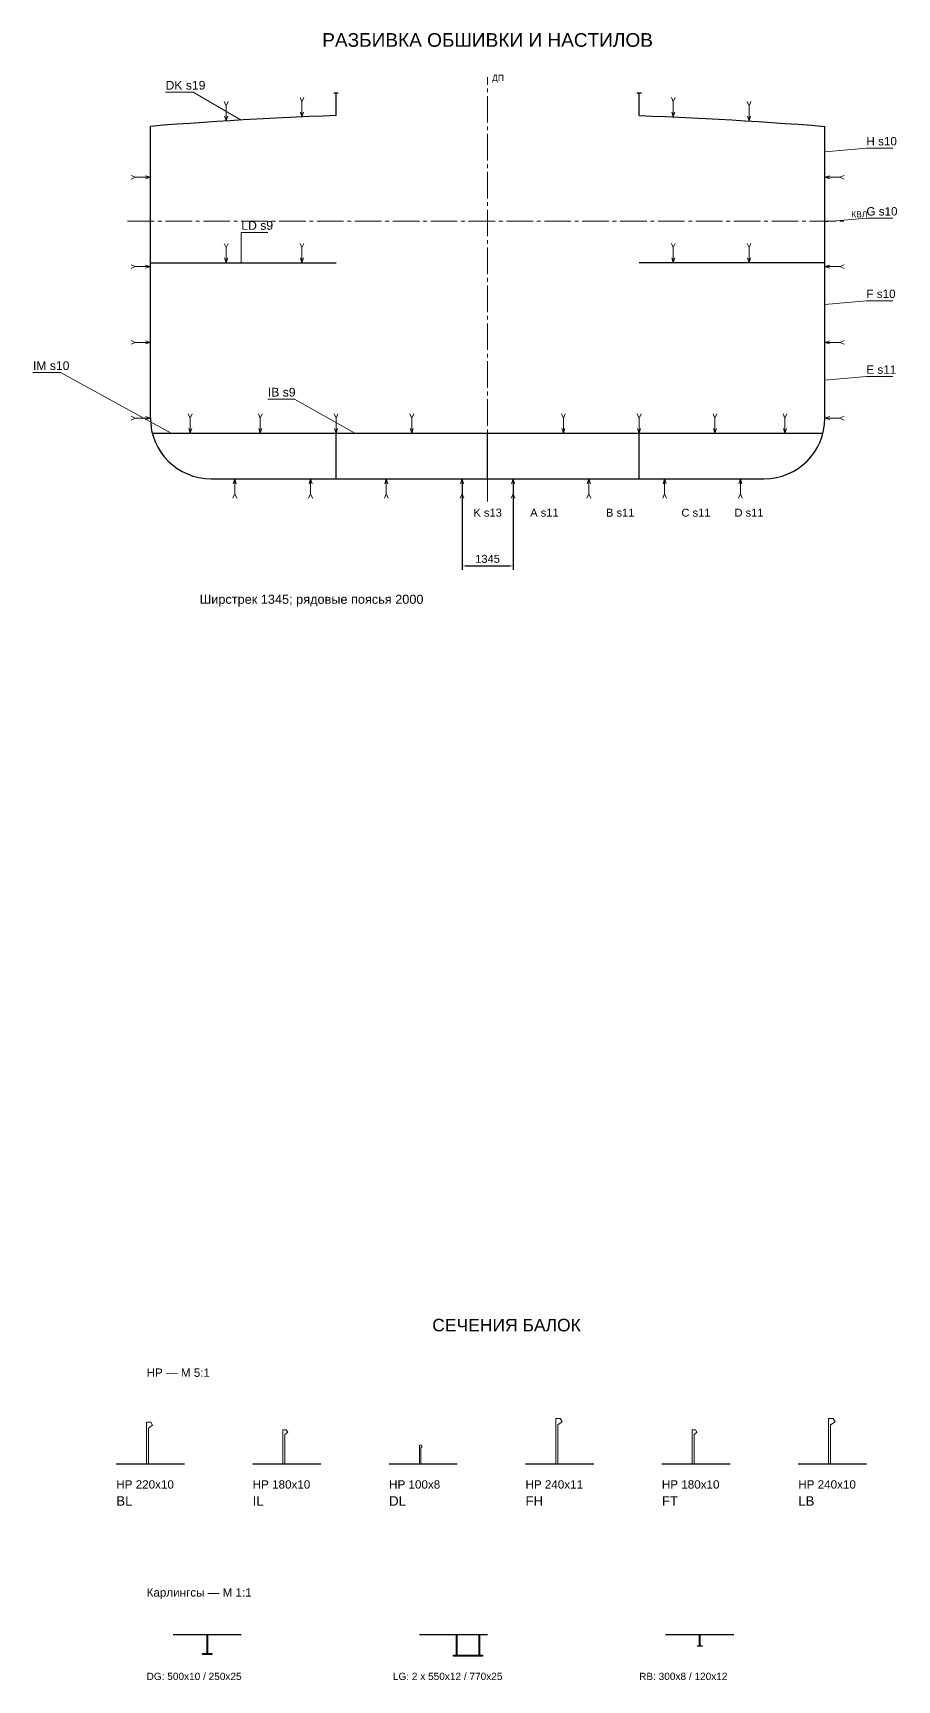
# Model space of a CAD drawing. Header units: millimetres. Extents: x -800 to 110364, y 12297 to 117015.
# Drawn here: x 80000 to 102808, y 12297 to 55765 of the extents above; entities that cross this region are included whole.
import ezdxf
from ezdxf.enums import TextEntityAlignment as Align

# ---------------------------------------------------------------- set-up
doc = ezdxf.new("R2010")
doc.units = ezdxf.units.MM
doc.linetypes.add('AXIS', pattern=[1000, 700, -100, 100, -100])
for name, color, linetype, lineweight in [('08_PLATING_AXIS', 30, 'AXIS', 13), ('08_PLATING_DIM', 2, 'Continuous', 13), ('08_PLATING_HULL', 4, 'Continuous', 30), ('08_PLATING_SEAM', 7, 'Continuous', 13), ('08_PLATING_STRONG', 5, 'Continuous', 30), ('08_PLATING_TEXT', 7, 'Continuous', 13), ('11_SECTIONS_HULL', 4, 'Continuous', 30), ('11_SECTIONS_STRONG', 5, 'Continuous', 30), ('11_SECTIONS_STRUCT', 7, 'Continuous', 20), ('11_SECTIONS_TEXT', 7, 'Continuous', 13)]:
    doc.layers.add(name, color=color, linetype=linetype, lineweight=lineweight)
doc.styles.add('RU', font='arial.ttf')
doc.dimstyles.get("Standard").update_dxf_attribs({"dimtxt": 2.5, "dimasz": 2.5, "dimexe": 1.25, "dimexo": 0.625, "dimtad": 1, "dimtxsty": 'Standard', "dimcen": 2.5, "dimazin": 3, "dimtfac": 1, "dimtmove": 0, "dimatfit": 3, "dimarcsym": 0})

msp = doc.modelspace()

# ---------------------------------------------------------------- linework, layer by layer
at = {"layer": '08_PLATING_AXIS'}
for p, q in [((92000, 43400), (92000, 54600)), ((82500, 50800), (101500, 50800))]:
    msp.add_line(p, q, dxfattribs=at)
at = {"layer": '08_PLATING_HULL'}
for p, q in [((87940, 54184.09), (88060, 54184.09)), ((88000, 53584.09), (88000, 54184.09)), ((95940, 54184.09), (96060, 54184.09)), ((96000, 53584.09), (96000, 54184.09)), ((83100, 45600), (83100, 53300)), ((100900, 45600), (100900, 53300)), ((83100, 49700), (88000, 49700)), ((100900, 49700), (96000, 49700)), ((83150.81, 45200), (100849.19, 45200)), ((84700, 44000), (99300, 44000))]:
    msp.add_line(p, q, dxfattribs=at)
for points in [[(88000, 53584.09), (87650, 53570.96), (87300, 53556.72), (86950, 53541.38), (86600, 53524.94), (86250, 53507.4), (85900, 53488.76), (85550, 53469.02), (85200, 53448.18), (84850, 53426.24), (84500, 53403.19), (84150, 53379.04), (83800, 53353.8), (83450, 53327.45), (83100, 53300)], [(96000, 53584.09), (96350, 53570.96), (96700, 53556.72), (97050, 53541.38), (97400, 53524.94), (97750, 53507.4), (98100, 53488.76), (98450, 53469.02), (98800, 53448.18), (99150, 53426.24), (99500, 53403.19), (99850, 53379.04), (100200, 53353.8), (100550, 53327.45), (100900, 53300)]]:
    msp.add_lwpolyline(points, dxfattribs=at)
for centre, start, end in [((84700, 45600), 180, 270), ((99300, 45600), 270, 360)]:
    msp.add_arc(centre, 1600, start, end, dxfattribs=at)
at = {"layer": '08_PLATING_SEAM'}
for p, q in [((83500, 54200), (84231.4, 54200)), ((85500, 53466.11), (84231.4, 54200)), ((85100, 53842.02), (85050, 53952.02)), ((85100, 53842.02), (85150, 53952.02)), ((87100, 53948.09), (87050, 54058.09)), ((87100, 53948.09), (87150, 54058.09)), ((87100, 53548.09), (87100, 53948.09)), ((96900, 53948.09), (96850, 54058.09)), ((96900, 53948.09), (96950, 54058.09)), ((96900, 53548.09), (96900, 53948.09)), ((98900, 53842.02), (98850, 53952.02)), ((98900, 53842.02), (98950, 53952.02)), ((85100, 53442.02), (85100, 53842.02)), ((98900, 53442.02), (98900, 53842.02)), ((100900, 52627.5), (102000, 52727.5)), ((102000, 52727.5), (102700, 52727.5)), ((82700, 51955), (82590, 52005)), ((82700, 51955), (82590, 51905)), ((83100, 51955), (82700, 51955)), ((100900, 51955), (101300, 51955)), ((101300, 51955), (101410, 52005)), ((101300, 51955), (101410, 51905)), ((100900, 50777.5), (102000, 50877.5)), ((102000, 50877.5), (102700, 50877.5)), ((85500, 50500), (86200, 50500)), ((85500, 49700), (85500, 50500)), ((85100, 50100), (85050, 50210)), ((85100, 50100), (85150, 50210)), ((85100, 49700), (85100, 50100)), ((87100, 50100), (87050, 50210)), ((87100, 50100), (87150, 50210)), ((87100, 49700), (87100, 50100)), ((96900, 50100), (96850, 50210)), ((96900, 50100), (96950, 50210)), ((96900, 49700), (96900, 50100)), ((98900, 50100), (98850, 50210)), ((98900, 50100), (98950, 50210)), ((98900, 49700), (98900, 50100)), ((82700, 49600), (82590, 49650)), ((82700, 49600), (82590, 49550)), ((83100, 49600), (82700, 49600)), ((100900, 49600), (101300, 49600)), ((101300, 49600), (101410, 49650)), ((101300, 49600), (101410, 49550)), ((100900, 48600), (102000, 48700)), ((102000, 48700), (102700, 48700)), ((82700, 47600), (82590, 47650)), ((82700, 47600), (82590, 47550)), ((83100, 47600), (82700, 47600)), ((100900, 47600), (101300, 47600)), ((101300, 47600), (101410, 47650)), ((101300, 47600), (101410, 47550)), ((80000, 46800), (80731.4, 46800)), ((83650.81, 45200), (80731.4, 46800)), ((100900, 46600), (102000, 46700)), ((102000, 46700), (102700, 46700)), ((86200, 46100), (86900, 46100)), ((88500, 45200), (86900, 46100)), ((82700, 45600), (82590, 45650)), ((84150.81, 45600), (84100.81, 45710)), ((84150.81, 45600), (84200.81, 45710)), ((86000, 45600), (85950, 45710)), ((86000, 45600), (86050, 45710)), ((88000, 45600), (87950, 45710)), ((88000, 45600), (88050, 45710)), ((90000, 45600), (89950, 45710)), ((90000, 45600), (90050, 45710)), ((94000, 45600), (93950, 45710)), ((94000, 45600), (94050, 45710)), ((96000, 45600), (95950, 45710)), ((96000, 45600), (96050, 45710)), ((98000, 45600), (97950, 45710)), ((98000, 45600), (98050, 45710)), ((99849.19, 45600), (99799.19, 45710)), ((99849.19, 45600), (99899.19, 45710)), ((101300, 45600), (101410, 45650)), ((82700, 45600), (82590, 45550)), ((83100, 45600), (82700, 45600)), ((84150.81, 45200), (84150.81, 45600)), ((86000, 45200), (86000, 45600)), ((88000, 45200), (88000, 45600)), ((90000, 45200), (90000, 45600)), ((94000, 45200), (94000, 45600)), ((96000, 45200), (96000, 45600)), ((98000, 45200), (98000, 45600)), ((99849.19, 45200), (99849.19, 45600)), ((100900, 45600), (101300, 45600)), ((101300, 45600), (101410, 45550)), ((85327.5, 44000), (85327.5, 43600)), ((87327.5, 44000), (87327.5, 43600)), ((89327.5, 44000), (89327.5, 43600)), ((91327.5, 44000), (91327.5, 43600)), ((92672.5, 44000), (92672.5, 43600)), ((94672.5, 44000), (94672.5, 43600)), ((96672.5, 44000), (96672.5, 43600)), ((98672.5, 44000), (98672.5, 43600)), ((85327.5, 43600), (85277.5, 43490)), ((85327.5, 43600), (85377.5, 43490)), ((87327.5, 43600), (87277.5, 43490)), ((87327.5, 43600), (87377.5, 43490)), ((89327.5, 43600), (89277.5, 43490)), ((89327.5, 43600), (89377.5, 43490)), ((91327.5, 43600), (91277.5, 43490)), ((91327.5, 43600), (91377.5, 43490)), ((92672.5, 43600), (92622.5, 43490)), ((92672.5, 43600), (92722.5, 43490)), ((94672.5, 43600), (94622.5, 43490)), ((94672.5, 43600), (94722.5, 43490)), ((96672.5, 43600), (96622.5, 43490)), ((96672.5, 43600), (96722.5, 43490)), ((98672.5, 43600), (98622.5, 43490)), ((98672.5, 43600), (98722.5, 43490))]:
    msp.add_line(p, q, dxfattribs=at)
for points in [[(85060, 53572.02), (85100, 53442.02), (85140, 53572.02)], [(87060, 53678.09), (87100, 53548.09), (87140, 53678.09)], [(96860, 53678.09), (96900, 53548.09), (96940, 53678.09)], [(98860, 53572.02), (98900, 53442.02), (98940, 53572.02)], [(82970, 51915), (83100, 51955), (82970, 51995)], [(101030, 51995), (100900, 51955), (101030, 51915)], [(82970, 49560), (83100, 49600), (82970, 49640)], [(85060, 49830), (85100, 49700), (85140, 49830)], [(87060, 49830), (87100, 49700), (87140, 49830)], [(96860, 49830), (96900, 49700), (96940, 49830)], [(98860, 49830), (98900, 49700), (98940, 49830)], [(101030, 49640), (100900, 49600), (101030, 49560)], [(82970, 47560), (83100, 47600), (82970, 47640)], [(101030, 47640), (100900, 47600), (101030, 47560)], [(82970, 45560), (83100, 45600), (82970, 45640)], [(84110.81, 45330), (84150.81, 45200), (84190.81, 45330)], [(85960, 45330), (86000, 45200), (86040, 45330)], [(87960, 45330), (88000, 45200), (88040, 45330)], [(89960, 45330), (90000, 45200), (90040, 45330)], [(93960, 45330), (94000, 45200), (94040, 45330)], [(95960, 45330), (96000, 45200), (96040, 45330)], [(97960, 45330), (98000, 45200), (98040, 45330)], [(99809.19, 45330), (99849.19, 45200), (99889.19, 45330)], [(101030, 45640), (100900, 45600), (101030, 45560)], [(85367.5, 43870), (85327.5, 44000), (85287.5, 43870)], [(87367.5, 43870), (87327.5, 44000), (87287.5, 43870)], [(89367.5, 43870), (89327.5, 44000), (89287.5, 43870)], [(91367.5, 43870), (91327.5, 44000), (91287.5, 43870)], [(92712.5, 43870), (92672.5, 44000), (92632.5, 43870)], [(94712.5, 43870), (94672.5, 44000), (94632.5, 43870)], [(96712.5, 43870), (96672.5, 44000), (96632.5, 43870)], [(98712.5, 43870), (98672.5, 44000), (98632.5, 43870)]]:
    msp.add_lwpolyline(points, dxfattribs=at)
at = {"layer": '08_PLATING_STRONG'}
for p, q in [((88000, 44000), (88000, 45200)), ((92000, 44000), (92000, 45200)), ((96000, 44000), (96000, 45200))]:
    msp.add_line(p, q, dxfattribs=at)
at = {"layer": '11_SECTIONS_HULL'}
for p, q in [((82200, 18000), (84000, 18000)), ((85800, 18000), (87600, 18000)), ((89400, 18000), (91200, 18000)), ((93000, 18000), (94800, 18000)), ((96600, 18000), (98400, 18000)), ((100200, 18000), (102000, 18000)), ((83700, 13500), (85500, 13500)), ((90200, 13500), (92000, 13500)), ((96700, 13500), (98500, 13500))]:
    msp.add_line(p, q, dxfattribs=at)
at = {"layer": '11_SECTIONS_STRONG'}
for points in [[(84595, 13500), (84605, 13500), (84605, 13000), (84725, 13000), (84725, 12975), (84475, 12975), (84475, 13000), (84595, 13000)], [(91179, 13500), (91191, 13500), (91191, 12950), (91179, 12950)], [(91779, 13500), (91791, 13500), (91791, 12950), (91779, 12950)], [(97596, 13500), (97604, 13500), (97604, 13200), (97660, 13200), (97660, 13188), (97540, 13188), (97540, 13200), (97596, 13200)], [(91100, 12950), (91870, 12950), (91870, 12925), (91100, 12925)]]:
    msp.add_lwpolyline(points, close=True, dxfattribs=at)
at = {"layer": '11_SECTIONS_STRUCT'}
for points in [[(93800, 18000), (93855, 18000), (93855, 19030), (93970, 19115), (93919, 19200), (93800, 19200)], [(101000, 18000), (101050, 18000), (101050, 19030), (101170, 19115), (101119, 19200), (101000, 19200)], [(83000, 18000), (83050, 18000), (83050, 18945), (83155, 19022.5), (83108.5, 19100), (83000, 19100)], [(86600, 18000), (86650, 18000), (86650, 18775), (86725, 18837.5), (86687.5, 18900), (86600, 18900)], [(97400, 18000), (97450, 18000), (97450, 18775), (97525, 18837.5), (97487.5, 18900), (97400, 18900)], [(90200, 18000), (90240, 18000), (90240, 18422.5), (90277.5, 18461.25), (90254.25, 18500), (90200, 18500)]]:
    msp.add_lwpolyline(points, close=True, dxfattribs=at)

# ---------------------------------------------------------------- texts
at = {"layer": '08_PLATING_TEXT', "style": 'RU'}
for s, height, p in [('РАЗБИВКА ОБШИВКИ И НАСТИЛОВ', 360, (92000, 55400)), ('K s13', 210, (92000, 43000)), ('A s11', 210, (93500, 43000)), ('B s11', 210, (95500, 43000)), ('C s11', 210, (97500, 43000)), ('D s11', 210, (98900, 43000))]:
    msp.add_text(s, height=height, dxfattribs=at).set_placement(p, align=Align.CENTER)
for s, height, p in [('DK s19', 230, (83500, 54270)), ('ДП', 160, (92120, 54500)), ('H s10', 220, (102000, 52797.5)), ('КВЛ', 160, (101600, 50900)), ('G s10', 220, (102000, 50947.5)), ('LD s9', 230, (85500, 50570)), ('F s10', 220, (102000, 48770)), ('IM s10', 230, (80000, 46870)), ('E s11', 220, (102000, 46770)), ('IB s9', 230, (86200, 46170)), ('Ширстрек 1345; рядовые поясья 2000', 240, (84400, 40700))]:
    msp.add_text(s, height=height, dxfattribs=at).set_placement(p)
at = {"layer": '11_SECTIONS_TEXT', "style": 'RU'}
msp.add_text('СЕЧЕНИЯ БАЛОК', height=330, dxfattribs=at).set_placement((92500, 21500), align=Align.CENTER)
for s, height, p in [('HP — М 5:1', 220, (83000, 20300)), ('HP 220x10', 220, (82200, 17350)), ('HP 180x10', 220, (85800, 17350)), ('HP 100x8', 220, (89400, 17350)), ('HP 240x11', 220, (93000, 17350)), ('HP 180x10', 220, (96600, 17350)), ('HP 240x10', 220, (100200, 17350)), ('BL', 250, (82200, 16900)), ('IL', 250, (85800, 16900)), ('DL', 250, (89400, 16900)), ('FH', 250, (93000, 16900)), ('FT', 250, (96600, 16900)), ('LB', 250, (100200, 16900)), ('Карлингсы — М 1:1', 220, (83000, 14500)), ('DG: 500x10 / 250x25', 190, (83000, 12300)), ('LG: 2 x 550x12 / 770x25', 190, (89500, 12300)), ('RB: 300x8 / 120x12', 190, (96000, 12300))]:
    msp.add_text(s, height=height, dxfattribs=at).set_placement(p)

# ---------------------------------------------------------------- dimensions: what is measured, and where the dimension line sits
at = {"layer": '08_PLATING_DIM'}
msp.add_linear_dim(base=(91327.5, 41700), p1=(91327.5, 44000), p2=(92672.5, 44000), dimstyle='Standard', override={"dimtxt": 210, "dimasz": 126, "dimexe": 100, "dimexo": 80, "dimgap": 80, "dimtad": 1, "dimdec": 1, "dimzin": 8, "dimtxsty": 'RU', "dimclrd": 2, "dimclre": 2, "dimclrt": 7}, dxfattribs=at).render()

doc.saveas('drawing.dxf')
